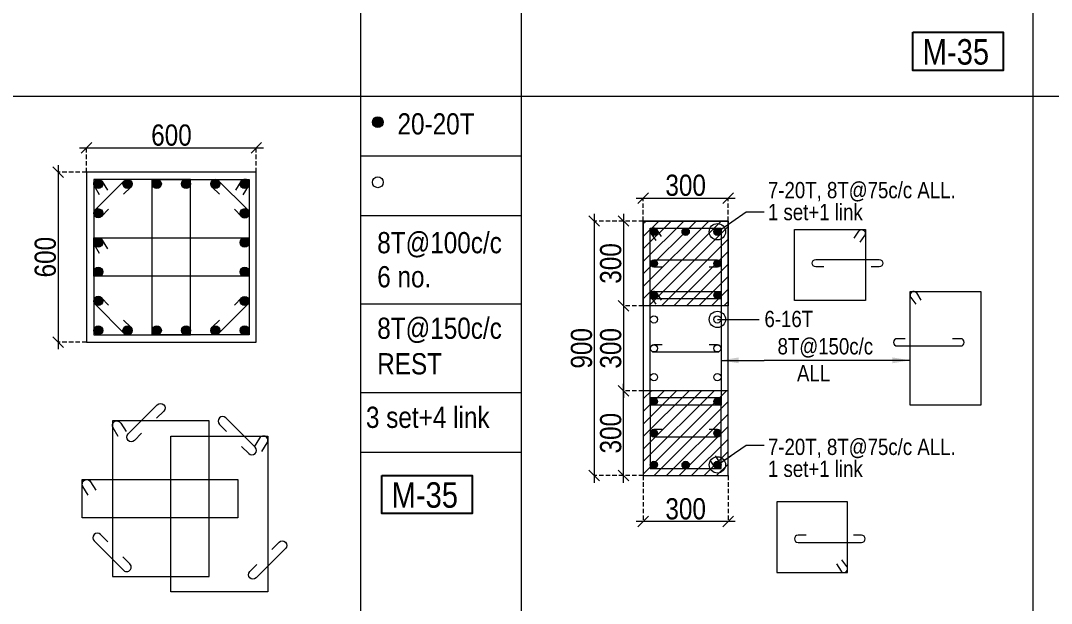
# Model space of a CAD drawing. Header units: millimetres. Extents: x 1112055 to 3390982, y -148532 to 766891.
# Drawn here: x 2099967 to 2114544, y 180665 to 188905 of the extents above; entities that cross this region are included whole.
import ezdxf
from ezdxf.enums import TextEntityAlignment as Align

# ---------------------------------------------------------------- set-up
doc = ezdxf.new("R2010")
doc.units = ezdxf.units.MM
doc.header["$PDMODE"] = 35
doc.header["$PDSIZE"] = -25
doc.linetypes.add('DASHED2', pattern=[0.375, 0.25, -0.125])
doc.linetypes.add('Hidden', pattern=[9.525, 6.35, -3.175])
for name, color, linetype, lineweight in [('B COL', 1, 'Continuous', 30), ('B COL. SIZE DIM', 220, 'Continuous', 25), ('B COLSCH', 204, 'Continuous', 20), ('B COLUMN', 1, 'Hidden', 9), ('B STEEL', 34, 'Continuous', 15), ('B-ST TEXT', 7, 'Continuous', 9), ('F HATCH', 251, 'Continuous', 18)]:
    doc.layers.add(name, color=color, linetype=linetype, lineweight=lineweight)
doc.layers.add('B TEXT', color=7, linetype='Continuous')
doc.styles.add('dim inside', font='romans.shx', dxfattribs={"width": 0.8, "height": 125})
doc.styles.add('SWINC', font='swissc.ttf')
doc.styles.add('TAHOMA', font='tahoma.ttf')
doc.dimstyles.new('dim inside', dxfattribs={"dimtxt": 125, "dimasz": 100, "dimexe": 0, "dimexo": 0, "dimgap": 10, "dimtad": 0, "dimdec": 0, "dimzin": 0, "dimdsep": 46, "dimtxsty": 'dim inside', "dimblk": 'SMALL', "dimcen": 0.09, "dimadec": 0, "dimazin": 0, "dimtfac": 1, "dimtdec": 0, "dimtofl": 0, "dimtmove": 0, "dimatfit": 3, "dimfxl": 1, "dimtolj": 1, "dimtzin": 0, "dimarcsym": 2})
doc.dimstyles.new('PARESH', dxfattribs={"dimscale": 0, "dimtxt": 300, "dimasz": 150, "dimexe": 150, "dimexo": 150, "dimgap": 25, "dimtad": 1, "dimdec": 0, "dimzin": 0, "dimdsep": 46, "dimtxsty": 'TAHOMA', "dimblk": 'ARCHTICK', "dimcen": 100, "dimdle": 150, "dimclrd": 251, "dimclre": 251, "dimclrt": 6, "dimadec": 0, "dimazin": 0, "dimtfac": 1, "dimtdec": 0, "dimtix": 1, "dimtofl": 0, "dimtmove": 0, "dimatfit": 2, "dimfxl": 0.18, "dimtolj": 1, "dimtzin": 0, "dimlwd": 9, "dimlwe": 9, "dimarcsym": 0})
pattern_1 = [(45, (1207859.92, 113669.57), (-88.388348, 88.388348), [])]

# ---------------------------------------------------------------- blocks, each defined once
blk = doc.blocks.new('_Oblique')
at = {"color": 0, "linetype": 'ByBlock', "lineweight": -2}
blk.add_line((-0.5, -0.5), (0.5, 0.5), dxfattribs=at)
blk = doc.blocks.new('*D295')
at = {"layer": 'B COL. SIZE DIM', "color": 250, "lineweight": 9, "ltscale": 250, "transparency": 16777216}
blk.add_line((2100800, 187105), (2103400, 187105), dxfattribs=at)
at = {"layer": 'B COL. SIZE DIM', "color": 250, "linetype": 'DASHED2', "lineweight": 9, "ltscale": 250, "transparency": 16777216}
for p, q in [((2100900, 186760), (2100900, 187105)), ((2103300, 186760), (2103300, 187105))]:
    blk.add_line(p, q, dxfattribs=at)
at = {"layer": 'Defpoints', "color": 0, "ltscale": 250, "transparency": 16777216}
for p in [(2103300, 187105), (2100900, 186760), (2103300, 186760)]:
    blk.add_point(p, dxfattribs=at)
at = {"layer": 'B COL. SIZE DIM', "color": 250, "lineweight": 9, "ltscale": 250, "transparency": 16777216, "xscale": 150, "yscale": 150, "zscale": 150, "rotation": 180}
blk.add_blockref('_Oblique', (2100900, 187105), dxfattribs=at)
at = {"layer": 'B COL. SIZE DIM', "color": 250, "lineweight": 9, "ltscale": 250, "transparency": 16777216, "xscale": 150, "yscale": 150, "zscale": 150}
blk.add_blockref('_Oblique', (2103300, 187105), dxfattribs=at)
at = {"layer": 'B COL. SIZE DIM', "color": 6, "ltscale": 250, "transparency": 16777216, "insert": (2102100, 187284), "char_height": 300, "attachment_point": 5, "style": 'SWINC'}
blk.add_mtext('\\A1;600', dxfattribs=at)
blk = doc.blocks.new('*D296')
at = {"layer": 'B COL. SIZE DIM', "color": 250, "lineweight": 9, "ltscale": 250, "transparency": 16777216}
blk.add_line((2100496, 186860), (2100496, 184260), dxfattribs=at)
at = {"layer": 'B COL. SIZE DIM', "color": 250, "linetype": 'DASHED2', "lineweight": 9, "ltscale": 250, "transparency": 16777216}
for p, q in [((2100900, 186760), (2100496, 186760)), ((2100900, 184360), (2100496, 184360))]:
    blk.add_line(p, q, dxfattribs=at)
at = {"layer": 'Defpoints', "color": 0, "ltscale": 250, "transparency": 16777216}
for p in [(2100900, 186760), (2100496, 184360), (2100900, 184360)]:
    blk.add_point(p, dxfattribs=at)
at = {"layer": 'B COL. SIZE DIM', "color": 250, "lineweight": 9, "ltscale": 250, "transparency": 16777216, "xscale": 150, "yscale": 150, "zscale": 150}
for p, rotation in [((2100496, 186760), 90), ((2100496, 184360), 270)]:
    blk.add_blockref('_Oblique', p, dxfattribs=dict(at, rotation=rotation))
at = {"layer": 'B COL. SIZE DIM', "color": 6, "ltscale": 250, "transparency": 16777216, "insert": (2100317, 185560), "char_height": 300, "attachment_point": 5, "rotation": 90, "style": 'SWINC'}
blk.add_mtext('\\A1;600', dxfattribs=at)
blk = doc.blocks.new('*D349')
at = {"layer": 'B COL. SIZE DIM', "color": 250, "lineweight": 9, "ltscale": 250, "transparency": 16777216}
blk.add_line((2108672, 186396), (2110072, 186396), dxfattribs=at)
at = {"layer": 'B COL. SIZE DIM', "color": 250, "linetype": 'DASHED2', "lineweight": 9, "ltscale": 250, "transparency": 16777216}
for p, q in [((2108772, 186071), (2108772, 186396)), ((2109972, 186071), (2109972, 186396))]:
    blk.add_line(p, q, dxfattribs=at)
at = {"layer": 'Defpoints', "color": 0, "ltscale": 250, "transparency": 16777216}
for p in [(2109972, 186396), (2108772, 186071), (2109972, 186071)]:
    blk.add_point(p, dxfattribs=at)
at = {"layer": 'B COL. SIZE DIM', "color": 250, "lineweight": 9, "ltscale": 250, "transparency": 16777216, "xscale": 150, "yscale": 150, "zscale": 150, "rotation": 180}
blk.add_blockref('_Oblique', (2108772, 186396), dxfattribs=at)
at = {"layer": 'B COL. SIZE DIM', "color": 250, "lineweight": 9, "ltscale": 250, "transparency": 16777216, "xscale": 150, "yscale": 150, "zscale": 150}
blk.add_blockref('_Oblique', (2109972, 186396), dxfattribs=at)
at = {"layer": 'B COL. SIZE DIM', "color": 6, "ltscale": 250, "transparency": 16777216, "insert": (2109372, 186575), "char_height": 300, "attachment_point": 5, "style": 'SWINC'}
blk.add_mtext('\\A1;300', dxfattribs=at)
blk = doc.blocks.new('*D350')
at = {"layer": 'B COL. SIZE DIM', "color": 250, "lineweight": 9, "ltscale": 250, "transparency": 16777216}
blk.add_line((2108492, 184971), (2108492, 183571), dxfattribs=at)
at = {"layer": 'B COL. SIZE DIM', "color": 250, "linetype": 'DASHED2', "lineweight": 9, "ltscale": 250, "transparency": 16777216}
for p, q in [((2108772, 184871), (2108492, 184871)), ((2108772, 183671), (2108492, 183671))]:
    blk.add_line(p, q, dxfattribs=at)
at = {"layer": 'Defpoints', "color": 0, "ltscale": 250, "transparency": 16777216}
for p in [(2108772, 184871), (2108492, 183671), (2108772, 183671)]:
    blk.add_point(p, dxfattribs=at)
at = {"layer": 'B COL. SIZE DIM', "color": 250, "lineweight": 9, "ltscale": 250, "transparency": 16777216, "xscale": 150, "yscale": 150, "zscale": 150}
for p, rotation in [((2108492, 184871), 90), ((2108492, 183671), 270)]:
    blk.add_blockref('_Oblique', p, dxfattribs=dict(at, rotation=rotation))
at = {"layer": 'B COL. SIZE DIM', "color": 6, "ltscale": 250, "transparency": 16777216, "insert": (2108313, 184271), "char_height": 300, "attachment_point": 5, "rotation": 90, "style": 'SWINC'}
blk.add_mtext('\\A1;300', dxfattribs=at)
blk = doc.blocks.new('*D227')
at = {"layer": 'B COL. SIZE DIM', "color": 250, "lineweight": 9, "ltscale": 250, "transparency": 16777216}
blk.add_line((2108492, 186171), (2108492, 184771), dxfattribs=at)
at = {"layer": 'B COL. SIZE DIM', "color": 250, "linetype": 'DASHED2', "lineweight": 9, "ltscale": 250, "transparency": 16777216}
for p, q in [((2108772, 186071), (2108492, 186071)), ((2108772, 184871), (2108492, 184871))]:
    blk.add_line(p, q, dxfattribs=at)
at = {"layer": 'Defpoints', "color": 0, "ltscale": 250, "transparency": 16777216}
for p in [(2108772, 186071), (2108492, 184871), (2108772, 184871)]:
    blk.add_point(p, dxfattribs=at)
at = {"layer": 'B COL. SIZE DIM', "color": 250, "lineweight": 9, "ltscale": 250, "transparency": 16777216, "xscale": 150, "yscale": 150, "zscale": 150}
for p, rotation in [((2108492, 186071), 90), ((2108492, 184871), 270)]:
    blk.add_blockref('_Oblique', p, dxfattribs=dict(at, rotation=rotation))
at = {"layer": 'B COL. SIZE DIM', "color": 6, "ltscale": 250, "transparency": 16777216, "insert": (2108313, 185471), "char_height": 300, "attachment_point": 5, "rotation": 90, "style": 'SWINC'}
blk.add_mtext('\\A1;300', dxfattribs=at)
blk = doc.blocks.new('*D228')
at = {"layer": 'B COL. SIZE DIM', "color": 250, "lineweight": 9, "ltscale": 250, "transparency": 16777216}
blk.add_line((2108492, 182371), (2108492, 183771), dxfattribs=at)
at = {"layer": 'B COL. SIZE DIM', "color": 250, "linetype": 'DASHED2', "lineweight": 9, "ltscale": 250, "transparency": 16777216}
for p, q in [((2108772, 183671), (2108492, 183671)), ((2108772, 182471), (2108492, 182471))]:
    blk.add_line(p, q, dxfattribs=at)
at = {"layer": 'Defpoints', "color": 0, "ltscale": 250, "transparency": 16777216}
for p in [(2108492, 183671), (2108772, 183671), (2108772, 182471)]:
    blk.add_point(p, dxfattribs=at)
at = {"layer": 'B COL. SIZE DIM', "color": 250, "lineweight": 9, "ltscale": 250, "transparency": 16777216, "xscale": 150, "yscale": 150, "zscale": 150}
for p, rotation in [((2108492, 183671), 90), ((2108492, 182471), 270)]:
    blk.add_blockref('_Oblique', p, dxfattribs=dict(at, rotation=rotation))
at = {"layer": 'B COL. SIZE DIM', "color": 6, "ltscale": 250, "transparency": 16777216, "insert": (2108313, 183071), "char_height": 300, "attachment_point": 5, "rotation": 90, "style": 'SWINC'}
blk.add_mtext('\\A1;300', dxfattribs=at)
blk = doc.blocks.new('*D229')
at = {"layer": 'B COL. SIZE DIM', "color": 250, "lineweight": 9, "ltscale": 250, "transparency": 16777216}
blk.add_line((2108079, 186171), (2108079, 182371), dxfattribs=at)
at = {"layer": 'B COL. SIZE DIM', "color": 250, "linetype": 'DASHED2', "lineweight": 9, "ltscale": 250, "transparency": 16777216}
for p, q in [((2108772, 186071), (2108079, 186071)), ((2108772, 182471), (2108079, 182471))]:
    blk.add_line(p, q, dxfattribs=at)
at = {"layer": 'Defpoints', "color": 0, "ltscale": 250, "transparency": 16777216}
for p in [(2108772, 186071), (2108079, 182471), (2108772, 182471)]:
    blk.add_point(p, dxfattribs=at)
at = {"layer": 'B COL. SIZE DIM', "color": 250, "lineweight": 9, "ltscale": 250, "transparency": 16777216, "xscale": 150, "yscale": 150, "zscale": 150}
for p, rotation in [((2108079, 186071), 90), ((2108079, 182471), 270)]:
    blk.add_blockref('_Oblique', p, dxfattribs=dict(at, rotation=rotation))
at = {"layer": 'B COL. SIZE DIM', "color": 6, "ltscale": 250, "transparency": 16777216, "insert": (2107900, 184271), "char_height": 300, "attachment_point": 5, "rotation": 90, "style": 'SWINC'}
blk.add_mtext('\\A1;900', dxfattribs=at)
blk = doc.blocks.new('*D436')
at = {"layer": 'B COL. SIZE DIM', "color": 250, "linetype": 'DASHED2', "lineweight": 9, "ltscale": 250, "transparency": 16777216}
for p, q in [((2108772, 182471), (2108772, 181822)), ((2109972, 182471), (2109972, 181822))]:
    blk.add_line(p, q, dxfattribs=at)
at = {"layer": 'B COL. SIZE DIM', "color": 250, "lineweight": 9, "ltscale": 250, "transparency": 16777216}
blk.add_line((2110072, 181822), (2108672, 181822), dxfattribs=at)
at = {"layer": 'Defpoints', "color": 0, "ltscale": 250, "transparency": 16777216}
for p in [(2108772, 182471), (2109972, 182471), (2108772, 181822)]:
    blk.add_point(p, dxfattribs=at)
at = {"layer": 'B COL. SIZE DIM', "color": 250, "lineweight": 9, "ltscale": 250, "transparency": 16777216, "xscale": 150, "yscale": 150, "zscale": 150, "rotation": 180}
blk.add_blockref('_Oblique', (2108772, 181822), dxfattribs=at)
at = {"layer": 'B COL. SIZE DIM', "color": 250, "lineweight": 9, "ltscale": 250, "transparency": 16777216, "xscale": 150, "yscale": 150, "zscale": 150}
blk.add_blockref('_Oblique', (2109972, 181822), dxfattribs=at)
at = {"layer": 'B COL. SIZE DIM', "color": 6, "ltscale": 250, "transparency": 16777216, "insert": (2109372, 182000), "char_height": 300, "attachment_point": 5, "style": 'SWINC'}
blk.add_mtext('\\A1;300', dxfattribs=at)
blk = doc.blocks.new('_ArchTick')
at = {"color": 0, "linetype": 'ByBlock', "const_width": 0.15}
blk.add_lwpolyline([(-0.5, -0.5), (0.5, 0.5)], dxfattribs=at)

msp = doc.modelspace()

# ---------------------------------------------------------------- hatches: boundary and pattern name
at = {"layer": 'B STEEL', "lineweight": 9, "ltscale": 0.5}
h = msp.add_hatch(color=34, dxfattribs=at)
edge = h.paths.add_edge_path()
edge.add_arc((2105018.5, 187469.3), 76.8, 0, 360)
h = msp.add_hatch(color=34, dxfattribs=at)
edge = h.paths.add_edge_path()
edge.add_arc((2101064.2, 186596.1), 64, 0, 360)
h = msp.add_hatch(color=34, dxfattribs=at)
edge = h.paths.add_edge_path()
edge.add_arc((2101478.6, 186596.1), 64, 180, 540, ccw=False)
at = {"layer": 'B STEEL'}
h = msp.add_hatch(color=34, dxfattribs=at)
edge = h.paths.add_edge_path()
edge.add_arc((2101893, 186596.1), 64, 0, 360)
h = msp.add_hatch(color=34, dxfattribs=at)
edge = h.paths.add_edge_path()
edge.add_arc((2102307.4, 186596.1), 64, 0, 360)
at = {"layer": 'B STEEL', "lineweight": 9, "ltscale": 0.5}
h = msp.add_hatch(color=34, dxfattribs=at)
edge = h.paths.add_edge_path()
edge.add_arc((2102721.8, 186596.1), 64, 180, 540, ccw=False)
h = msp.add_hatch(color=34, dxfattribs=at)
edge = h.paths.add_edge_path()
edge.add_arc((2103136.1, 186596.1), 64, 180, 540, ccw=False)
h = msp.add_hatch(color=34, dxfattribs=at)
edge = h.paths.add_edge_path()
edge.add_arc((2101064.2, 186181.7), 64, 0, 360)
h = msp.add_hatch(color=34, dxfattribs=at)
edge = h.paths.add_edge_path()
edge.add_arc((2103136.1, 186181.7), 64, 180, 540, ccw=False)
at = {"layer": 'B STEEL', "lineweight": 13}
h = msp.add_hatch(color=256, dxfattribs=at)
h.dxf.hatch_style = 1
edge = h.paths.add_edge_path()
edge.add_arc((2108923.5, 185919.7), 51.4, 0, 360)
h = msp.add_hatch(color=256, dxfattribs=at)
h.dxf.hatch_style = 1
edge = h.paths.add_edge_path()
edge.add_arc((2109372.1, 185919.7), 51.4, 0, 360)
h = msp.add_hatch(color=256, dxfattribs=at)
h.dxf.hatch_style = 1
edge = h.paths.add_edge_path()
edge.add_arc((2109820.7, 185919.7), 51.4, 0, 360)
at = {"layer": 'B STEEL'}
h = msp.add_hatch(color=34, dxfattribs=at)
edge = h.paths.add_edge_path()
edge.add_arc((2101064.2, 185767.3), 64, 0, 360)
h = msp.add_hatch(color=34, dxfattribs=at)
edge = h.paths.add_edge_path()
edge.add_arc((2103136.1, 185767.3), 64, 0, 360)
at = {"layer": 'B STEEL', "lineweight": 13}
h = msp.add_hatch(color=256, dxfattribs=at)
h.dxf.hatch_style = 1
edge = h.paths.add_edge_path()
edge.add_arc((2108923.5, 185471.2), 51.4, 0, 360)
h = msp.add_hatch(color=256, dxfattribs=at)
h.dxf.hatch_style = 1
edge = h.paths.add_edge_path()
edge.add_arc((2109820.7, 185471.2), 51.4, 0, 360)
at = {"layer": 'B STEEL'}
h = msp.add_hatch(color=34, dxfattribs=at)
edge = h.paths.add_edge_path()
edge.add_arc((2101064.2, 185352.9), 64, 0, 360)
h = msp.add_hatch(color=34, dxfattribs=at)
edge = h.paths.add_edge_path()
edge.add_arc((2103136.1, 185352.9), 64, 0, 360)
at = {"layer": 'B STEEL', "lineweight": 9, "ltscale": 0.5}
h = msp.add_hatch(color=34, dxfattribs=at)
edge = h.paths.add_edge_path()
edge.add_arc((2101064.2, 184938.5), 64, 0, 360)
h = msp.add_hatch(color=34, dxfattribs=at)
edge = h.paths.add_edge_path()
edge.add_arc((2103136.1, 184938.5), 64, 180, 540, ccw=False)
at = {"layer": 'B STEEL', "lineweight": 13}
h = msp.add_hatch(color=256, dxfattribs=at)
h.dxf.hatch_style = 1
edge = h.paths.add_edge_path()
edge.add_arc((2108923.5, 185022.6), 51.4, 0, 360)
h = msp.add_hatch(color=256, dxfattribs=at)
h.dxf.hatch_style = 1
edge = h.paths.add_edge_path()
edge.add_arc((2109820.7, 185022.6), 51.4, 0, 360)
at = {"layer": 'B STEEL', "lineweight": 9, "ltscale": 0.5}
h = msp.add_hatch(color=34, dxfattribs=at)
edge = h.paths.add_edge_path()
edge.add_arc((2101064.2, 184524.2), 64, 0, 360, ccw=False)
h = msp.add_hatch(color=34, dxfattribs=at)
edge = h.paths.add_edge_path()
edge.add_arc((2101478.6, 184524.2), 64, -180, 180)
at = {"layer": 'B STEEL'}
h = msp.add_hatch(color=34, dxfattribs=at)
edge = h.paths.add_edge_path()
edge.add_arc((2101893, 184524.2), 64, 0, 360)
h = msp.add_hatch(color=34, dxfattribs=at)
edge = h.paths.add_edge_path()
edge.add_arc((2102307.4, 184524.2), 64, 0, 360)
at = {"layer": 'B STEEL', "lineweight": 9, "ltscale": 0.5}
h = msp.add_hatch(color=34, dxfattribs=at)
edge = h.paths.add_edge_path()
edge.add_arc((2102721.8, 184524.2), 64, -180, 180)
h = msp.add_hatch(color=34, dxfattribs=at)
edge = h.paths.add_edge_path()
edge.add_arc((2103136.1, 184524.2), 64, -180, 180)
at = {"layer": 'B STEEL', "lineweight": 13}
h = msp.add_hatch(color=256, dxfattribs=at)
h.dxf.hatch_style = 1
edge = h.paths.add_edge_path()
edge.add_arc((2108923.5, 183519.7), 51.4, 0, 360)
h = msp.add_hatch(color=256, dxfattribs=at)
h.dxf.hatch_style = 1
edge = h.paths.add_edge_path()
edge.add_arc((2109820.7, 183519.7), 51.4, 0, 360)
h = msp.add_hatch(color=256, dxfattribs=at)
h.dxf.hatch_style = 1
edge = h.paths.add_edge_path()
edge.add_arc((2108923.5, 183071.2), 51.4, 0, 360)
h = msp.add_hatch(color=256, dxfattribs=at)
h.dxf.hatch_style = 1
edge = h.paths.add_edge_path()
edge.add_arc((2109820.7, 183071.2), 51.4, 0, 360)
h = msp.add_hatch(color=256, dxfattribs=at)
h.dxf.hatch_style = 1
edge = h.paths.add_edge_path()
edge.add_arc((2108923.5, 182622.6), 51.4, 0, 360)
h = msp.add_hatch(color=256, dxfattribs=at)
h.dxf.hatch_style = 1
edge = h.paths.add_edge_path()
edge.add_arc((2109372.1, 182622.6), 51.4, 0, 360)
h = msp.add_hatch(color=256, dxfattribs=at)
h.dxf.hatch_style = 1
edge = h.paths.add_edge_path()
edge.add_arc((2109820.7, 182622.6), 51.4, 0, 360)
at = {"layer": 'F HATCH', "lineweight": 0}
h = msp.add_hatch(dxfattribs=at)
h.set_pattern_fill('ANSI31', color=250, scale=1000)
h.set_pattern_definition(pattern_1)
h.paths.add_polyline_path([(2108772.1, 186071.2), (2109972.1, 186071.2), (2109972.1, 184871.2), (2108772.1, 184871.2)])
h = msp.add_hatch(dxfattribs=at)
h.set_pattern_fill('ANSI31', color=250, scale=1000)
h.set_pattern_definition(pattern_1)
h.paths.add_polyline_path([(2108772.1, 182471.2), (2109972.1, 182471.2), (2109972.1, 183671.2), (2108772.1, 183671.2)])

# ---------------------------------------------------------------- linework, layer by layer
at = {"layer": 'B COL', "lineweight": 13}
for points in [[(2108772.1, 182471.2), (2109972.1, 182471.2), (2109972.1, 186071.2), (2108772.1, 186071.2)], [(2108772.1, 186071.2), (2109972.1, 186071.2), (2109972.1, 184871.2), (2108772.1, 184871.2)], [(2108772.1, 182471.2), (2109972.1, 182471.2), (2109972.1, 183671.2), (2108772.1, 183671.2)]]:
    msp.add_lwpolyline(points, close=True, dxfattribs=at)
at = {"layer": 'B COLSCH', "color": 250, "lineweight": 0}
for p, q in [((2104772.3, 196077.4), (2104772.3, 146638.4)), ((2107046.6, 196077.4), (2107046.6, 139385.8)), ((2114280.2, 196077.4), (2114280.2, 139385.8)), ((2087919, 187837.6), (2215549.8, 187837.6)), ((2104772.3, 186992.6), (2107046.6, 186992.6)), ((2104772.3, 186147.6), (2107046.6, 186147.6)), ((2104772.3, 184897.8), (2107046.6, 184897.8)), ((2104772.3, 183648.1), (2107046.6, 183648.1)), ((2104772.3, 182803.1), (2107046.6, 182803.1))]:
    msp.add_line(p, q, dxfattribs=at)
at = {"layer": 'B COLUMN', "color": 1, "linetype": 'ByBlock', "lineweight": 20}
msp.add_lwpolyline([(2100900.2, 184360.1), (2103300.2, 184360.1), (2103300.2, 186760.1), (2100900.2, 186760.1)], close=True, dxfattribs=at)
at = {"layer": 'B STEEL', "color": 34, "lineweight": 9, "ltscale": 0.5}
for points in [[(2101000.2, 184460.1), (2102371.4, 184460.1), (2102371.4, 186660.1), (2101000.2, 186660.1)], [(2103200.2, 184460.1), (2101828.9, 184460.1), (2101828.9, 186660.1), (2103200.2, 186660.1)], [(2101000.2, 185831.3), (2103200.2, 185831.3), (2103200.2, 185288.9), (2101000.2, 185288.9)], [(2101264.2, 181044.5), (2102635.4, 181044.5), (2102635.4, 183244.5), (2101264.2, 183244.5)], [(2103464.2, 180830), (2102092.9, 180830), (2102092.9, 183030), (2103464.2, 183030)], [(2100838.2, 182415.8), (2103038.2, 182415.8), (2103038.2, 181873.3), (2100838.2, 181873.3)]]:
    msp.add_lwpolyline(points, close=True, dxfattribs=at)
for points in [[(2101084.4, 186441.1), (2101009.7, 186562.6, -1), (2101118.7, 186629.7), (2101193.5, 186508.2)], [(2101210.3, 186237.3), (2101109.5, 186136.5, -1), (2101018.9, 186227), (2101433.3, 186641.4, -1), (2101523.8, 186550.8), (2101423, 186450)], [(2102990, 186237.3), (2103090.9, 186136.5, 1), (2103181.4, 186227), (2102767, 186641.4, 1), (2102676.5, 186550.8), (2102777.4, 186450)], [(2103115.9, 186441.1), (2103190.7, 186562.6, 1), (2103081.6, 186629.7), (2103006.9, 186508.2)], [(2101084.4, 185612.3), (2101009.7, 185733.8, -1), (2101118.7, 185800.9), (2101193.5, 185679.4)], [(2109038.1, 185419.7), (2108923.5, 185419.7, -1), (2108923.5, 185522.6), (2109820.7, 185522.6, -1), (2109820.7, 185419.7), (2109706.2, 185419.7)], [(2111326.4, 185422.9), (2111211.8, 185422.9, -1), (2111211.8, 185525.7), (2112109, 185525.7, -1), (2112109, 185422.9), (2111994.5, 185422.9)], [(2101210.3, 184882.9), (2101109.5, 184983.8, 1), (2101018.9, 184893.3), (2101433.3, 184478.9, 1), (2101523.8, 184569.4), (2101423, 184670.3)], [(2102990, 184882.9), (2103090.9, 184983.8, -1), (2103181.4, 184893.3), (2102767, 184478.9, -1), (2102676.5, 184569.4), (2102777.4, 184670.3)], [(2101677.3, 183070), (2101576.4, 182969.1, -1), (2101485.9, 183059.6), (2101900.2, 183474, -1), (2101990.8, 183383.5), (2101889.9, 183282.6)], [(2101348.4, 183025.5), (2101273.7, 183147, -1), (2101382.7, 183214.1), (2101457.5, 183092.6)], [(2103091.9, 182882.5), (2103192.7, 182781.6, 1), (2103283.3, 182872.1), (2102868.9, 183286.5, 1), (2102778.3, 183196), (2102879.2, 183095.1)], [(2109038.1, 183122.6), (2108923.5, 183122.6, 1), (2108923.5, 183019.7), (2109820.7, 183019.7, 1), (2109820.7, 183122.6), (2109706.2, 183122.6)], [(2103379.9, 182810.9), (2103454.7, 182932.4, 1), (2103345.6, 182999.5), (2103270.9, 182878)], [(2100922.5, 182196.7), (2100847.7, 182318.2, -1), (2100956.8, 182385.3), (2101031.5, 182263.8)], [(2101198.1, 181536.3), (2101097.3, 181637.2, 1), (2101006.7, 181546.7), (2101421.1, 181132.3, 1), (2101511.7, 181222.8), (2101410.8, 181323.7)], [(2103520.4, 181428.4), (2103621.3, 181529.3, -1), (2103711.8, 181438.7), (2103297.4, 181024.4, -1), (2103206.9, 181114.9), (2103307.8, 181215.8)], [(2111075.9, 181628.2), (2110961.3, 181628.2, 1), (2110961.3, 181525.4), (2111858.5, 181525.4, 1), (2111858.5, 181628.2), (2111743.9, 181628.2)]]:
    msp.add_lwpolyline(points, format="xyb", dxfattribs=at)
at = {"layer": 'B STEEL', "lineweight": 13}
for points in [[(2108872.1, 185971.2), (2109872.1, 185971.2), (2109872.1, 184971.2), (2108872.1, 184971.2)], [(2110912.8, 185949.5), (2111912.8, 185949.5), (2111912.8, 184949.5), (2110912.8, 184949.5)], [(2108872.1, 182571.2), (2109872.1, 182571.2), (2109872.1, 183571.2), (2108872.1, 183571.2)], [(2110662.2, 181101.5), (2111662.2, 181101.5), (2111662.2, 182101.5), (2110662.2, 182101.5)]]:
    msp.add_lwpolyline(points, close=True, dxfattribs=at)
for points in [[(2109029.1, 185851), (2108964.4, 185951, 1), (2108882.7, 185888.5), (2108951.7, 185793.6)], [(2111755.7, 185829.4), (2111820.5, 185929.3, -1), (2111902.2, 185866.9), (2111833.2, 185772)], [(2109715.1, 182691.3), (2109779.9, 182591.4, 1), (2109861.6, 182653.8), (2109792.5, 182748.7)], [(2111505.2, 181221.7), (2111570, 181121.7, 1), (2111651.7, 181184.2), (2111582.7, 181279)]]:
    msp.add_lwpolyline(points, format="xyb", dxfattribs=at)
at = {"layer": 'B STEEL', "color": 3, "lineweight": 13}
for points in [[(2109872.1, 183468.3), (2108872.1, 183468.3), (2108872.1, 185074), (2109872.1, 185074)], [(2113546.9, 183468.3), (2112546.9, 183468.3), (2112546.9, 185074), (2113546.9, 185074)]]:
    msp.add_lwpolyline(points, close=True, dxfattribs=at)
for points in [[(2109029.1, 184953.8), (2108964.4, 185053.8, 1), (2108882.7, 184991.4), (2108951.7, 184896.5)], [(2112703.9, 184953.8), (2112639.1, 185053.8, 1), (2112557.4, 184991.4), (2112626.4, 184896.5)], [(2112477.5, 184406.9), (2112363, 184406.9, 1), (2112363, 184304.1), (2113260.2, 184304.1, 1), (2113260.2, 184406.9), (2113145.6, 184406.9)], [(2109038.1, 184322), (2108923.5, 184322, 1), (2108923.5, 184219.1), (2109820.7, 184219.1, 1), (2109820.7, 184322), (2109706.2, 184322)]]:
    msp.add_lwpolyline(points, format="xyb", dxfattribs=at)
at = {"layer": 'B STEEL', "color": 34, "lineweight": 9, "ltscale": 0.5}
for centre, radius in [((2105018.5, 187469.3), 76.8), ((2101064.2, 186596.1), 64), ((2101478.6, 186596.1), 64), ((2101893, 186596.1), 64), ((2102307.4, 186596.1), 64), ((2102721.8, 186596.1), 64), ((2103136.1, 186596.1), 64), ((2105018.5, 186619), 76.8), ((2101064.2, 186181.7), 64), ((2103136.1, 186181.7), 64), ((2101064.2, 185767.3), 64), ((2103136.1, 185767.3), 64), ((2101064.2, 185352.9), 64), ((2103136.1, 185352.9), 64), ((2101064.2, 184938.5), 64), ((2103136.1, 184938.5), 64), ((2101064.2, 184524.2), 64), ((2101478.6, 184524.2), 64), ((2101893, 184524.2), 64), ((2102307.4, 184524.2), 64), ((2102721.8, 184524.2), 64), ((2103136.1, 184524.2), 64)]:
    msp.add_circle(centre, radius, dxfattribs=at)
at = {"layer": 'B STEEL', "lineweight": 13}
for centre in [(2108923.5, 185919.7), (2109372.1, 185919.7), (2109820.7, 185919.7), (2108923.5, 185471.2), (2109820.7, 185471.2), (2108923.5, 185022.6), (2109820.7, 185022.6), (2108923.5, 184679.8), (2109820.7, 184679.8), (2108923.5, 184270.5), (2109820.7, 184270.5), (2108923.5, 183862.6), (2109820.7, 183862.6), (2108923.5, 183519.7), (2109820.7, 183519.7), (2108923.5, 183071.2), (2109820.7, 183071.2), (2108923.5, 182622.6), (2109372.1, 182622.6), (2109820.7, 182622.6)]:
    msp.add_circle(centre, 51.4, dxfattribs=at)
at = {"layer": 'B TEXT', "color": 1}
for points in [[(2112586.1, 188739.2), (2113860.7, 188739.2), (2113860.7, 188201.2), (2112586.1, 188201.2)], [(2105075.9, 182474), (2106350.5, 182474), (2106350.5, 181936.1), (2105075.9, 181936.1)]]:
    msp.add_lwpolyline(points, close=True, dxfattribs=at)

# ---------------------------------------------------------------- texts
at = {"layer": 'B TEXT', "color": 1, "style": 'SWINC'}
for p in [(2112723.5, 188174.7), (2105213.3, 181909.5)]:
    msp.add_text('M-35', height=360, dxfattribs=at).set_placement(p, align=Align.BOTTOM_LEFT)
at = {"layer": 'B TEXT', "style": 'SWINC'}
for s, p in [('20-20T', (2105297, 187294.7)), ('8T@100c/c', (2105010.1, 185614.9)), ('6 no.', (2105010.1, 185133.1)), ('8T@150c/c', (2105010.1, 184405)), ('REST', (2105010.1, 183902.6)), ('3 set+4 link', (2104850.5, 183145.6))]:
    msp.add_text(s, height=300, dxfattribs=at).set_placement(p)
at = {"layer": 'B TEXT', "lineweight": 15, "style": 'SWINC'}
for s, p in [('7-20T, 8T@75c/c ALL.', (2110535.7, 186323.7)), ('1 set+1 link', (2110535.7, 186013.4)), ('6-16T', (2110486.1, 184502.5)), ('8T@150c/c', (2110671.6, 184115.9)), ('ALL', (2110946.2, 183735.2)), ('7-20T, 8T@75c/c ALL.', (2110535.7, 182693.9)), ('1 set+1 link', (2110535.7, 182383.7))]:
    msp.add_text(s, height=230, dxfattribs=at).set_placement(p, align=Align.BOTTOM_LEFT)

# ---------------------------------------------------------------- dimensions: what is measured, and where the dimension line sits
at = {"layer": 'B COL. SIZE DIM', "color": 250, "ltscale": 250}
for base, p1, p2, picture, middle in [((2103300.2, 187105.1), (2100900.2, 186760.1), (2103300.2, 186760.1), '*D295', (2102100.2, 187284.1)), ((2109972.1, 186396), (2108772.1, 186071.2), (2109972.1, 186071.2), '*D349', (2109372.1, 186574.8)), ((2108772.1, 181821.6), (2109972.1, 182471.2), (2108772.1, 182471.2), '*D436', (2109372.1, 182000.4))]:
    dim = msp.add_linear_dim(base=base, p1=p1, p2=p2, dimstyle='dim inside', override={"dimtxt": 300, "dimasz": 150, "dimgap": 25, "dimtad": 3, "dimlfac": 0.25, "dimtxsty": 'SWINC', "dimblk1": 'Oblique', "dimblk2": 'Oblique', "dimsah": 1, "dimdle": 100, "dimclrd": 250, "dimclre": 250, "dimclrt": 6, "dimfxl": 1000, "dimlwd": 9, "dimlwe": 9}, dxfattribs=at)
    dim.commit()
    dim.dimension.update_dxf_attribs({"geometry": picture, "text_midpoint": middle})
for base, p1, p2, angle, picture, middle in [((2100496.3, 184360.1), (2100900.2, 186760.1), (2100900.2, 184360.1), 90, '*D296', (2100317.3, 185560.1)), ((2108079.4, 182471.2), (2108772.1, 186071.2), (2108772.1, 182471.2), 90, '*D229', (2107900.4, 184271.2)), ((2108491.6, 184871.2), (2108772.1, 186071.2), (2108772.1, 184871.2), 90, '*D227', (2108312.8, 185471.2)), ((2108491.6, 183671.2), (2108772.1, 184871.2), (2108772.1, 183671.2), 90, '*D350', (2108312.8, 184271.2)), ((2108491.6, 183671.2), (2108772.1, 182471.2), (2108772.1, 183671.2), 270, '*D228', (2108312.8, 183071.2))]:
    dim = msp.add_linear_dim(base=base, p1=p1, p2=p2, angle=angle, dimstyle='dim inside', override={"dimtxt": 300, "dimasz": 150, "dimgap": 25, "dimtad": 3, "dimlfac": 0.25, "dimtxsty": 'SWINC', "dimblk1": 'Oblique', "dimblk2": 'Oblique', "dimsah": 1, "dimdle": 100, "dimclrd": 250, "dimclre": 250, "dimclrt": 6, "dimfxl": 1000, "dimlwd": 9, "dimlwe": 9}, dxfattribs=at)
    dim.commit()
    dim.dimension.update_dxf_attribs({"geometry": picture, "text_midpoint": middle})

# ---------------------------------------------------------------- leaders
at = {"layer": 'B-ST TEXT', "lineweight": 15}
for points, override in [([(2109820.7, 185919.7), (2110227.9, 186199.3), (2110482.3, 186199.3)], {"dimscale": 1, "dimasz": 230, "dimtad": 0, "dimclrd": 0, "dimldrblk": 'Origin', "dimtfill": 2}), ([(2109820.7, 184679.8), (2110409.1, 184679.8)], {"dimscale": 1, "dimasz": 230, "dimtad": 0, "dimclrd": 0, "dimldrblk": 'Origin', "dimtfill": 2}), ([(2109872.1, 184101), (2110481.3, 184101)], {"dimscale": 1, "dimasz": 250, "dimtad": 0, "dimclrd": 0, "dimtfill": 2}), ([(2112546.9, 184101), (2110481.3, 184101)], {"dimscale": 1, "dimasz": 250, "dimtad": 0, "dimclrd": 0, "dimtfill": 2}), ([(2109820.7, 182622.6), (2110227.9, 182902.2), (2110482.3, 182902.2)], {"dimscale": 1, "dimasz": 230, "dimtad": 0, "dimclrd": 0, "dimldrblk": 'Origin', "dimtfill": 2})]:
    msp.add_leader(points, dimstyle='PARESH', override=override, dxfattribs=at)

doc.saveas('drawing.dxf')
